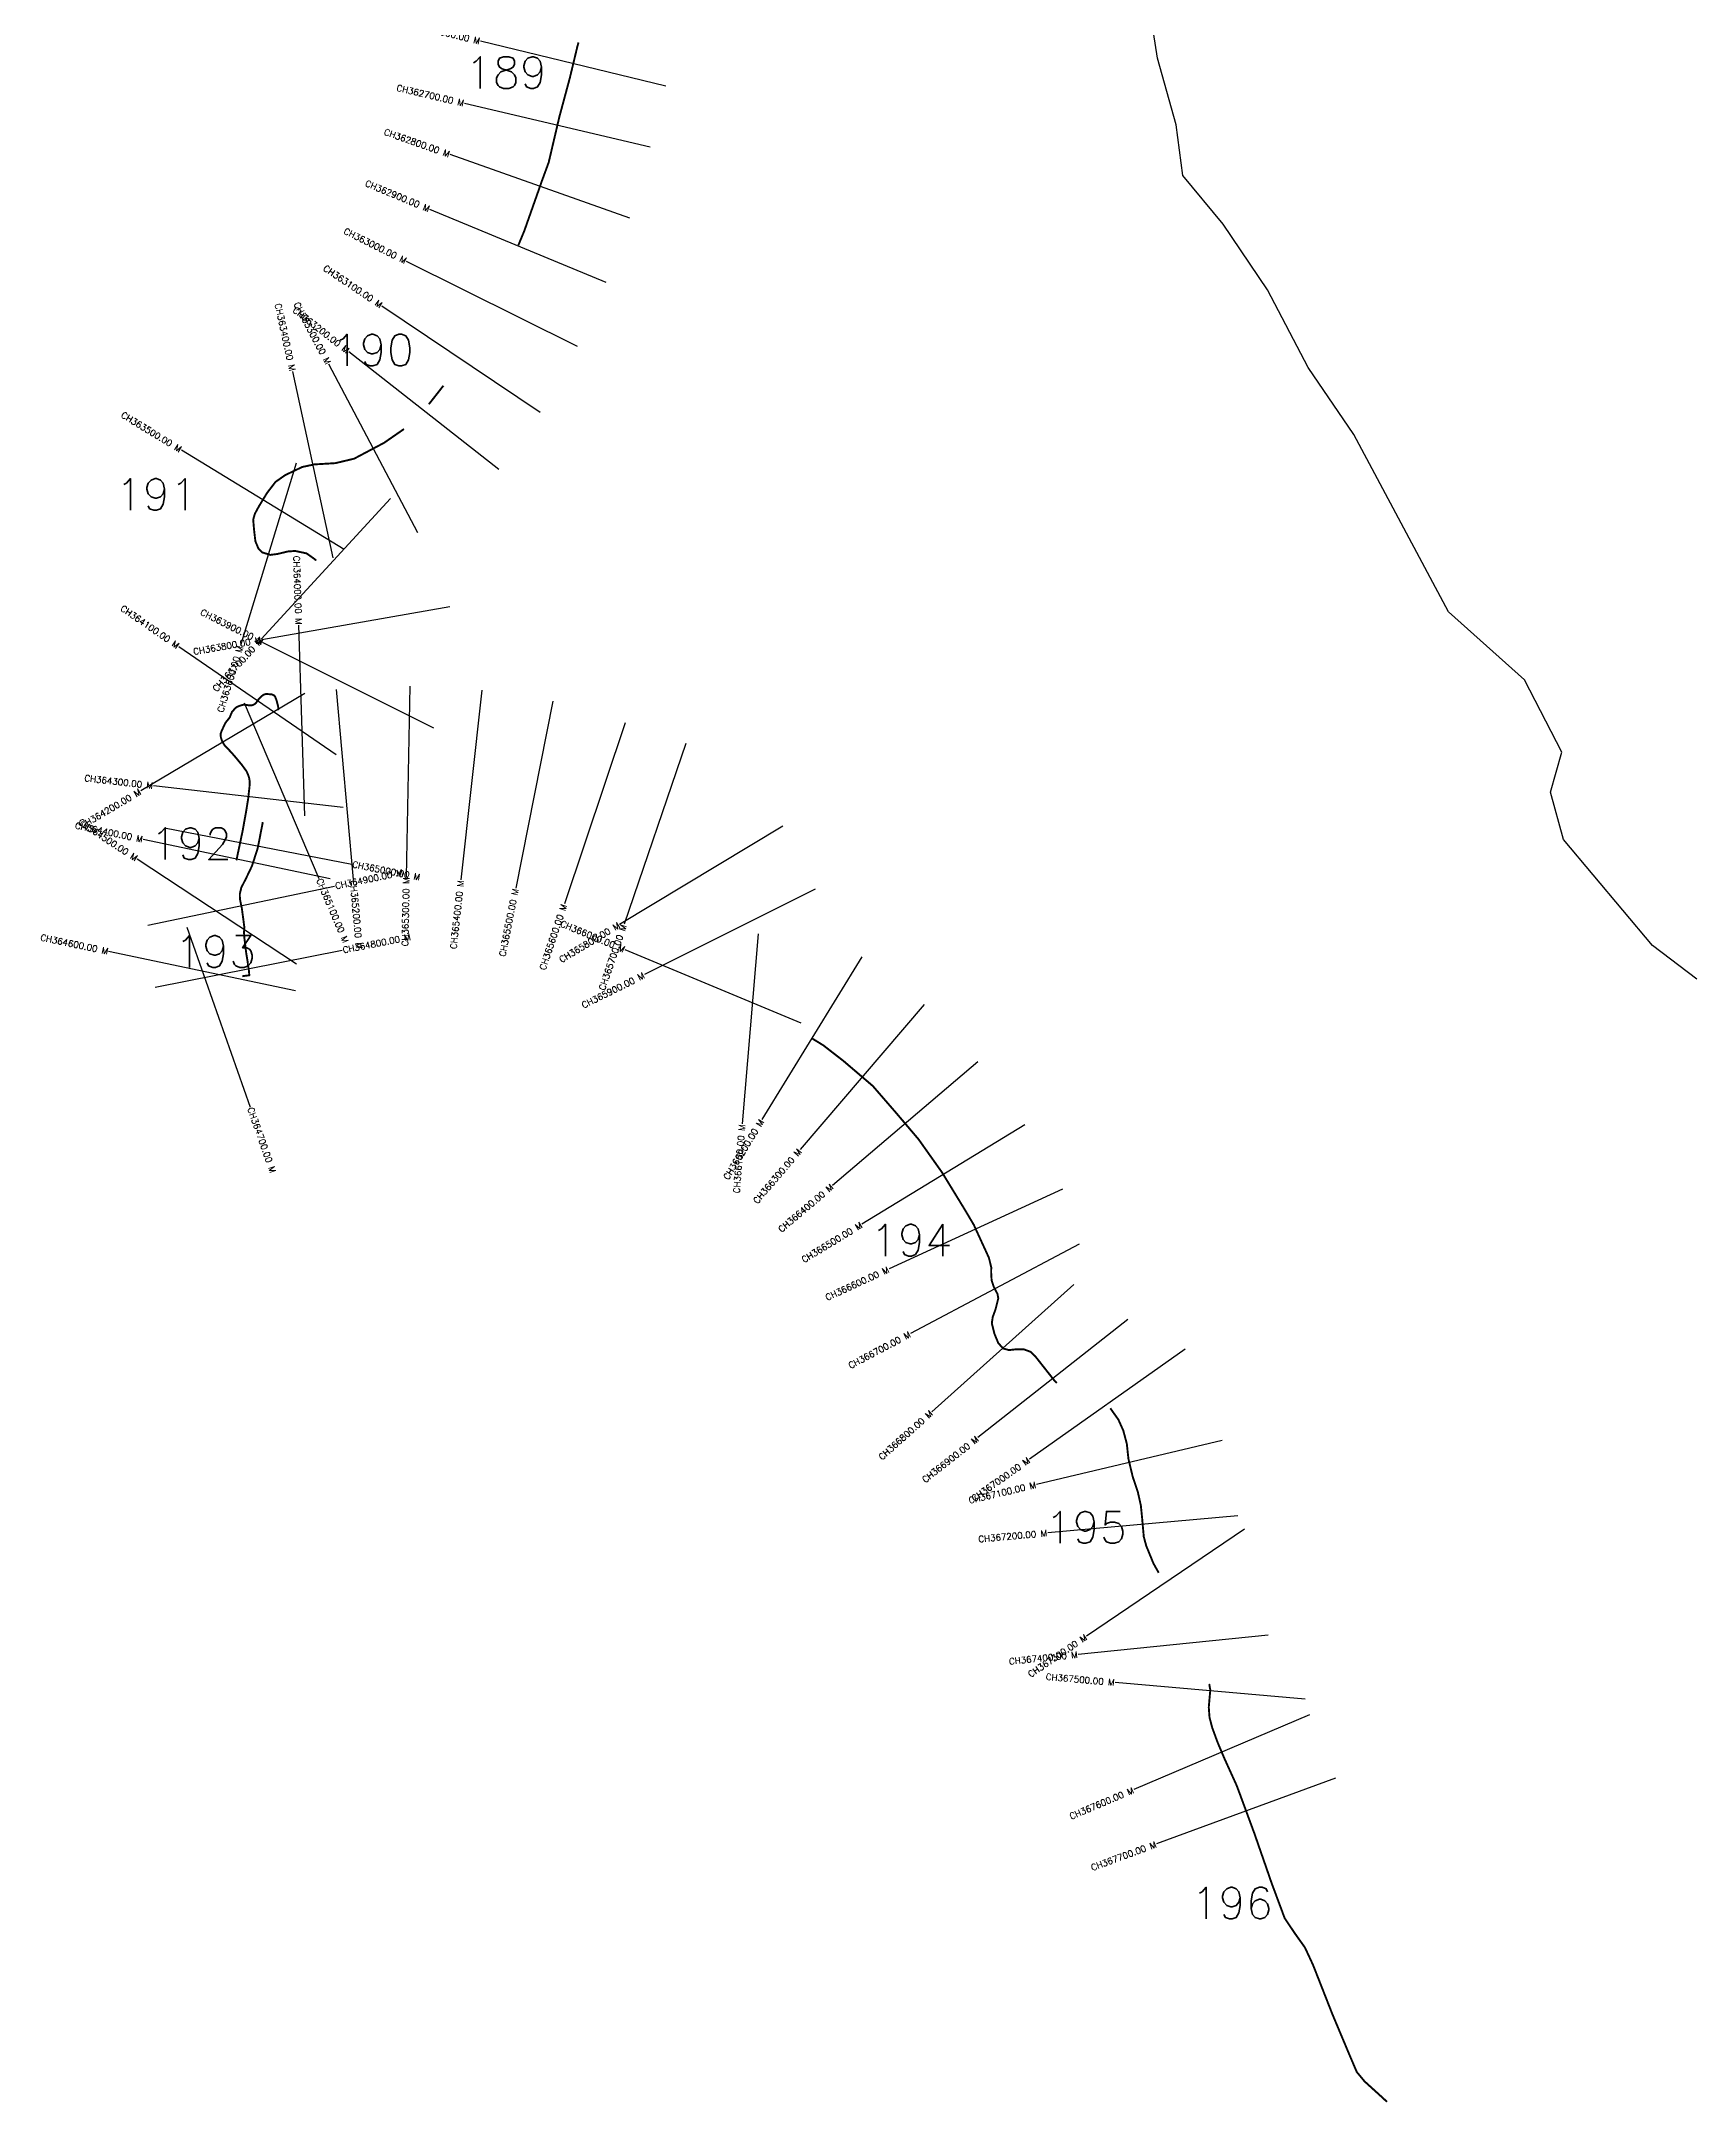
# Model space of a CAD drawing. Header units: metres. Extents: x 297192 to 302393, y 1968316 to 1973179.
# Drawn here: x 297192 to 299792, y 1968316 to 1971558 of the extents above; entities that cross this region are included whole.
import ezdxf
from ezdxf.enums import TextEntityAlignment as Align

# ---------------------------------------------------------------- set-up
doc = ezdxf.new("R2010")
doc.units = ezdxf.units.M
doc.header["$MEASUREMENT"] = 0
for name, color, linetype in [('ARTIFICIALLY PROTECTED', 4, 'Continuous'), ('CS', 134, 'Continuous'), ('CSMark', 6, 'Continuous')]:
    doc.layers.add(name, color=color, linetype=linetype)
doc.styles.get("Standard").update_dxf_attribs({"font": 'simplex.shx'})

msp = doc.modelspace()

# ---------------------------------------------------------------- linework, layer by layer
at = {"color": 6, "flags": 128}
msp.add_lwpolyline([(299795.4, 1970083), (299725.5, 1970136), (299585.8, 1970302.7), (299565.2, 1970377), (299583.3, 1970439.7), (299524.5, 1970553.9), (299405, 1970660.9), (299255.8, 1970939.6), (299184, 1971045.1), (299120.2, 1971167), (299050.6, 1971270.6), (298987.3, 1971347.1), (298976.4, 1971426.7), (298947.4, 1971531.2), (298929.5, 1971646.2)], dxfattribs=at)
at = {"layer": 'ARTIFICIALLY PROTECTED', "const_width": 3, "flags": 128}
for points in [[(298036.7, 1971556.2), (298034.9, 1971549.6), (298023.1, 1971500.4), (298006.7, 1971439.5), (297989.8, 1971367.4), (297979.2, 1971338.5), (297951.5, 1971259.9), (297942.1, 1971237.2)], [(297824.2, 1971016.4), (297823.7, 1971015.6), (297801.4, 1970987.2)], [(297762.3, 1970948.2), (297731, 1970926.5), (297683.8, 1970901.5), (297656.1, 1970894.9), (297654.5, 1970894.5), (297621.1, 1970892.5), (297602.1, 1970888.4), (297575.3, 1970875.6), (297560.2, 1970865), (297546.8, 1970847.5), (297534.2, 1970826.8), (297527.7, 1970814.8), (297525.1, 1970805.6), (297526.5, 1970789.5), (297528.5, 1970771.9), (297533.1, 1970760.6), (297539.6, 1970754), (297552.1, 1970750.2), (297563.5, 1970751.7), (297579.7, 1970755.6), (297591.1, 1970756.4), (297609, 1970752.6), (297621, 1970744.1), (297624.3, 1970741.4)], [(297565, 1970506), (297564.3, 1970511.7), (297562.3, 1970520), (297559.7, 1970527.2), (297558.1, 1970529.2), (297554.6, 1970530.7), (297548.3, 1970531.3), (297545.7, 1970531.6), (297541.4, 1970530.2), (297538.1, 1970527.8), (297532.7, 1970522), (297529.4, 1970517.1), (297526.5, 1970514.9), (297522.5, 1970513.5), (297517.4, 1970513.7), (297513.8, 1970514.4), (297511.2, 1970514.7), (297507.9, 1970514.2), (297499.7, 1970511.3), (297496.7, 1970508.9), (297491.8, 1970503.3), (297489.5, 1970497.9), (297488.3, 1970494.8), (297486.1, 1970491.8), (297483.7, 1970489.1), (297481.1, 1970485.5), (297479.2, 1970481.4), (297475.2, 1970472.7), (297474.1, 1970469.5), (297473.9, 1970465.8), (297474.4, 1970462.6), (297476.3, 1970457.2), (297480, 1970450.9), (297491.5, 1970438.7), (297498.8, 1970430.2), (297507.1, 1970420.2), (297514.5, 1970410.1), (297517, 1970404.6), (297518.7, 1970399.6), (297519.7, 1970393.3), (297519.3, 1970385.5), (297517.1, 1970366), (297513.8, 1970345.7), (297508.3, 1970315.2), (297498.8, 1970270.3), (297498.6, 1970269.8)], [(297507.9, 1970087.5), (297512.2, 1970088.2), (297518.7, 1970089), (297519, 1970089.4), (297518.2, 1970098.2), (297516.8, 1970105.7), (297516.5, 1970109.5), (297515.8, 1970113.8), (297514.2, 1970123.3), (297511.2, 1970148.1), (297510.7, 1970155.9), (297511.1, 1970165.4), (297509.3, 1970179.1), (297507.2, 1970194.7), (297504.2, 1970209.1), (297504.1, 1970217.2), (297506.4, 1970226.9), (297514.1, 1970242), (297523.3, 1970261.2), (297532.3, 1970289.3), (297539.1, 1970324.2), (297540.2, 1970329.9)], [(298404.4, 1969989.5), (298421.7, 1969978.9), (298453.3, 1969954.4), (298499.6, 1969914.9), (298536, 1969872.9), (298571.5, 1969831.1), (298608.5, 1969778.9), (298644.7, 1969719.7), (298658.3, 1969696.7), (298682.1, 1969644.9), (298685.8, 1969629.9), (298685.7, 1969621.1), (298686.4, 1969609.4), (298689.9, 1969598.8), (298695.5, 1969588.2), (298696.9, 1969581), (298692.7, 1969564.1), (298688.2, 1969551.7), (298686.7, 1969541.8), (298690.8, 1969525.3), (298696.9, 1969510.6), (298704.5, 1969502.1), (298713.8, 1969499.6), (298725.8, 1969500.9), (298736.6, 1969500.9), (298747.4, 1969497), (298754.9, 1969490), (298784.8, 1969452.1), (298789, 1969447.9)], [(298873.1, 1969408.1), (298875.7, 1969404.4), (298885.7, 1969390.3), (298893.4, 1969373.3), (298899, 1969352.3), (298901.6, 1969328.3), (298908.4, 1969300), (298916.5, 1969275.8), (298921.1, 1969255.2), (298923.1, 1969235.3), (298925.7, 1969206), (298929.6, 1969191.6), (298940.9, 1969164.1), (298949.2, 1969149.3)], [(299028.2, 1968974.3), (299028.8, 1968973.5), (299030.3, 1968965.1), (299027.9, 1968937.7), (299029.1, 1968921.9), (299033.3, 1968905.8), (299041.8, 1968882.6), (299052.2, 1968858), (299071.8, 1968814.8), (299079.8, 1968793.3), (299099.9, 1968738.7), (299122.2, 1968674.5), (299126.6, 1968661.7), (299147.3, 1968606.1), (299162.7, 1968583.1), (299179.2, 1968559.9), (299191.8, 1968532.8), (299222.3, 1968455.2), (299249, 1968391.6), (299260.7, 1968364.2), (299273.1, 1968349.3), (299300.7, 1968324.3), (299308.2, 1968317.3)]]:
    msp.add_lwpolyline(points, dxfattribs=at)
at = {"layer": 'CS'}
for p, q in [((298174.3, 1971487.6), (297882.6, 1971557.9)), ((298149.5, 1971391.7), (297857.5, 1971460.1)), ((298117.6, 1971280), (297834.7, 1971379.8)), ((298080.2, 1971178.6), (297803.1, 1971293.6)), ((298035, 1971078), (297766.4, 1971211.8)), ((297976.5, 1970974), (297727.6, 1971141.5)), ((297784.1, 1970784.9), (297644, 1971050.2)), ((297911.4, 1970884.3), (297675.3, 1971069.5)), ((297650.7, 1970745.4), (297587.2, 1971038.6)), ((297668.4, 1970758.7), (297412.2, 1970914.8)), ((297592.9, 1970894.6), (297505.1, 1970607.7)), ((297740.8, 1970839), (297537.9, 1970617.9)), ((297834.2, 1970668.7), (297538.7, 1970616.8)), ((297606.4, 1970339.6), (297596.7, 1970639.5)), ((297655.5, 1970435.8), (297408.3, 1970605.7)), ((297809.3, 1970477.9), (297541, 1970612.1)), ((297606.3, 1970532), (297348.2, 1970379.1)), ((297655.4, 1970538.5), (297682.2, 1970239.7)), ((297771.2, 1970544), (297765.8, 1970244)), ((297884.7, 1970537.4), (297851.8, 1970239.3)), ((297510.8, 1970517.5), (297628.4, 1970241.5)), ((297996.1, 1970520.4), (297937.9, 1970226.1)), ((298110.3, 1970485.9), (298014.6, 1970201.6)), ((298205.7, 1970453.4), (298108.6, 1970169.6)), ((297666.6, 1970353), (297368.5, 1970387)), ((297646, 1970241), (297352.3, 1970302.5)), ((297385.7, 1970321.2), (297680.2, 1970264)), ((298358.3, 1970323.8), (298101.2, 1970169.1)), ((297593.2, 1970106.5), (297342.7, 1970271.6)), ((297359.5, 1970167.9), (297653.2, 1970229.1)), ((298408.8, 1970224.4), (298140.5, 1970090.1)), ((297420.8, 1970164.9), (297520.3, 1969881.9)), ((298319.3, 1970154.4), (298294.1, 1969855.4)), ((297591.5, 1970064.8), (297297.8, 1970126.4)), ((297370.8, 1970070.4), (297665.2, 1970128.4)), ((298386.9, 1970013.5), (298110, 1970128.9)), ((298482.1, 1970117.9), (298325.2, 1969862.1)), ((298580.3, 1970043.2), (298385.4, 1969815.2)), ((298664.7, 1969953), (298436.2, 1969758.6)), ((298738.4, 1969854.1), (298482.3, 1969697.7)), ((298797.7, 1969752.6), (298525.1, 1969627.3)), ((298824, 1969666.1), (298558.9, 1969525.7)), ((298815.5, 1969603), (298592.2, 1969402.6)), ((298900.4, 1969547.8), (298664.9, 1969362)), ((298991, 1969501.1), (298746, 1969328.1)), ((299048.9, 1969357.4), (298757, 1969288.2)), ((299073.4, 1969238.7), (298774.6, 1969212)), ((299084.2, 1969217.8), (298835.7, 1969049.7)), ((299121.2, 1969051.3), (298822.7, 1969020.9)), ((299179.6, 1968950.6), (298880.7, 1968976.6)), ((299186.4, 1968925.8), (298910.3, 1968808.4)), ((299227.4, 1968826.6), (298945.9, 1968723))]:
    msp.add_line(p, q, dxfattribs=at)

# ---------------------------------------------------------------- texts
at = {"char_height": 50, "attachment_point": 1}
for s, insert in [('189', (297858.7, 1971533.7)), ('190', (297649.2, 1971097.3)), ('191', (297308.7, 1970870.3)), ('192', (297363.1, 1970321.1)), ('193', (297401.4, 1970151.5)), ('194', (298495.9, 1969697.4)), ('195', (298770.5, 1969245.8)), ('196', (299000.4, 1968654.9))]:
    msp.add_mtext_dynamic_manual_height_columns(s, width=84.374, gutter_width=1, heights=[74.2], dxfattribs=dict(at, insert=insert))
at = {"layer": 'CSMark'}
for s, rotation, p in [('CH362600.00 M', 346.449, (297881.7, 1971558.1)), ('CH362700.00 M', 346.8097, (297856.5, 1971460.4)), ('CH362800.00 M', 340.5857, (297833.7, 1971380.1)), ('CH362900.00 M', 337.4725, (297802.1, 1971293.9)), ('CH363000.00 M', 333.5149, (297765.5, 1971212.2)), ('CH363100.00 M', 326.0623, (297726.8, 1971142.1)), ('CH363400.00 M', 282.2358, (297586.9, 1971039.6)), ('CH363200.00 M', 321.8897, (297674.5, 1971070.1)), ('CH363300.00 M', 297.843, (297643.5, 1971051)), ('CH363500.00 M', 328.6558, (297411.3, 1970915.3)), ('CH364000.00 M', 271.8579, (297596.7, 1970640.5)), ('CH364100.00 M', 325.4877, (297407.4, 1970606.3)), ('CH363900.00 M', 333.4215, (297540.1, 1970612.6)), ('CH363800.00 M', 9.9654, (297537.8, 1970616.6)), ('CH363700.00 M', 47.4542, (297537.3, 1970617.2)), ('CH363600.00 M', 72.9804, (297504.8, 1970606.8)), ('CH364300.00 M', 353.5048, (297367.5, 1970387.1)), ('CH364200.00 M', 30.6412, (297347.4, 1970378.6)), ('CH364400.00 M', 348.1801, (297351.4, 1970302.7)), ('CH364500.00 M', 326.603, (297341.9, 1970272.1)), ('CH365300.00 M', 88.9726, (297765.8, 1970243)), ('CH365400.00 M', 83.7016, (297851.7, 1970238.3)), ('CH365500.00 M', 78.8146, (297937.7, 1970225.1)), ('CH365600.00 M', 71.4061, (298014.3, 1970200.6)), ('CH365800.00 M', 31.0356, (298100.4, 1970168.6)), ('CH366000.00 M', 337.3695, (298109.1, 1970129.3)), ('CH365700.00 M', 71.1142, (298108.2, 1970168.6)), ('CH364600.00 M', 348.1549, (297296.9, 1970126.6)), ('CH365900.00 M', 26.579, (298139.6, 1970089.7)), ('CH366200.00 M', 58.4717, (298324.7, 1969861.3)), ('CH366100.00 M', 85.1823, (298294, 1969854.4)), ('CH366300.00 M', 49.4876, (298384.7, 1969814.4)), ('CH366400.00 M', 40.3915, (298435.5, 1969758)), ('CH366500.00 M', 31.4058, (298481.5, 1969697.2)), ('CH366600.00 M', 24.6749, (298524.2, 1969626.9)), ('CH366700.00 M', 27.9108, (298558, 1969525.2)), ('CH366800.00 M', 41.9124, (298591.5, 1969402)), ('CH366900.00 M', 38.2821, (298664.1, 1969361.3)), ('CH367000.00 M', 35.2331, (298745.1, 1969327.5)), ('CH367100.00 M', 13.3334, (298756, 1969287.9)), ('CH367200.00 M', 5.1109, (298773.6, 1969211.9)), ('CH367300.00 M', 34.0725, (298834.9, 1969049.1)), ('CH367400.00 M', 5.8084, (298821.7, 1969020.8)), ('CH367500.00 M', 355.0423, (298879.7, 1968976.7)), ('CH367600.00 M', 23.0434, (298909.4, 1968808)), ('CH367700.00 M', 20.2134, (298944.9, 1968722.6))]:
    msp.add_text(s, height=10, rotation=rotation, dxfattribs=at).set_placement(p, align=Align.MIDDLE_RIGHT)
for s, rotation, p in [('CH365000.00 M', 348.9959, (297681.2, 1970263.8)), ('CH365100.00 M', 293.0789, (297628.8, 1970240.6)), ('CH364900.00 M', 11.7577, (297654.2, 1970229.3)), ('CH365200.00 M', 275.1319, (297682.3, 1970238.7)), ('CH364800.00 M', 11.1464, (297666.2, 1970128.6)), ('CH364700.00 M', 289.3602, (297520.6, 1969881))]:
    msp.add_text(s, height=10, rotation=rotation, dxfattribs=at).set_placement(p, align=Align.MIDDLE_LEFT)

doc.saveas('drawing.dxf')
